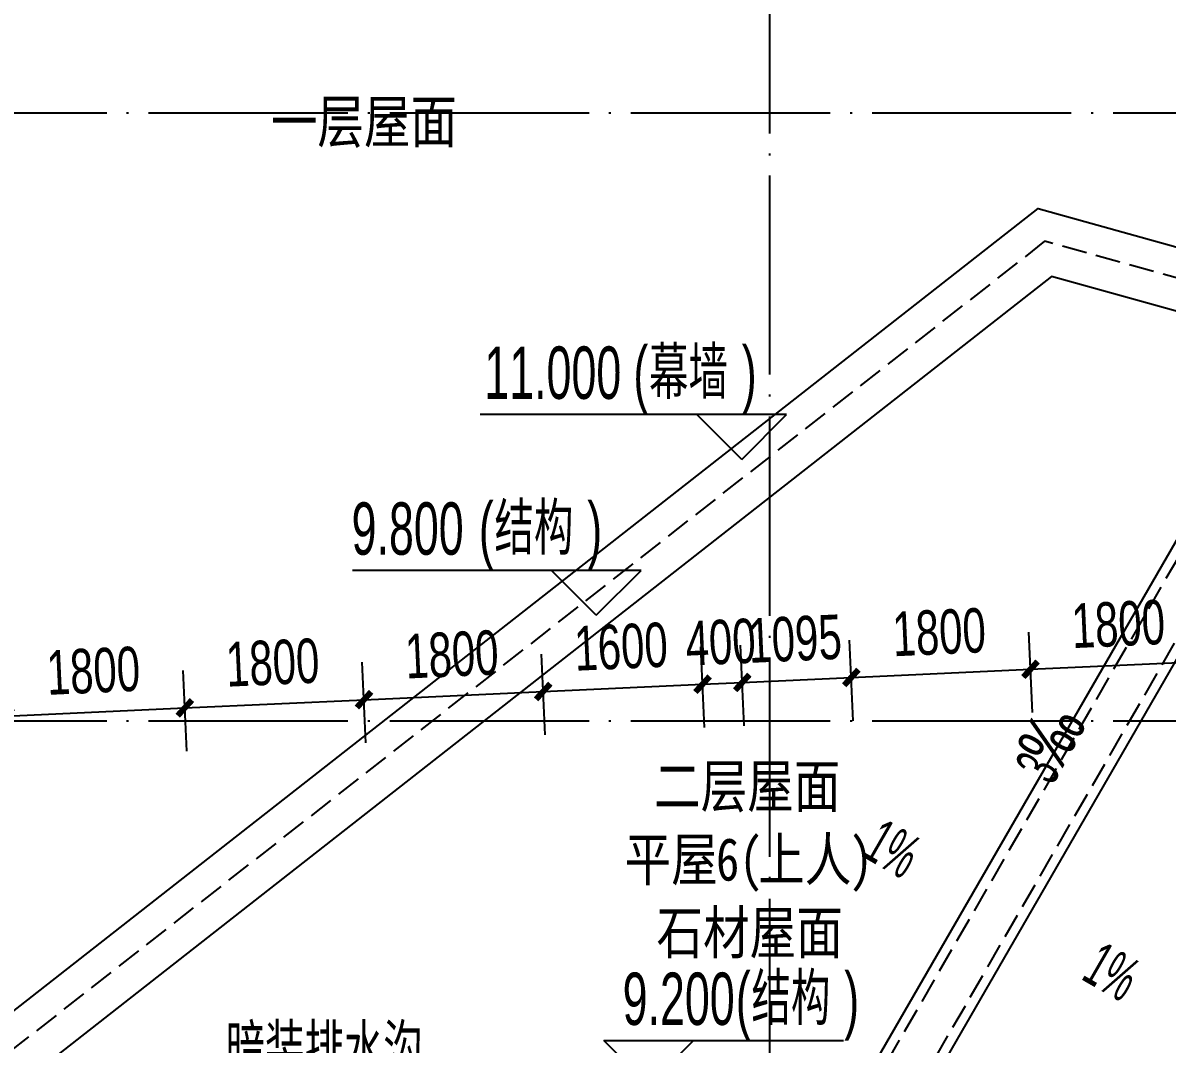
# Model space of a CAD drawing. Extents: x -409435 to 356702, y -107829 to 330904.
# Drawn here: x 78909 to 90391, y 200656 to 210904 of the extents above; entities that cross this region are included whole.
import ezdxf
from ezdxf.xclip import XClip

# ---------------------------------------------------------------- set-up
doc = ezdxf.new("R2010")
doc.units = 0
doc.header["$LTSCALE"] = 1000
doc.header["$MEASUREMENT"] = 0
doc.header["$XCLIPFRAME"] = 0
for name, pattern in [('104-14# 核心筒$0$DOTE', [2.42, 2, -0.2, 0.02, -0.2]), ('X-104 14#平面$0$$0$DASH', [0.35, 0.25, -0.1]), ('X-104 14#平面$0$DASH', [0.35, 0.25, -0.1])]:
    doc.linetypes.add(name, pattern=pattern)
for name, color, linetype in [('01-标注_尺寸', 124, 'Continuous'), ('01-标注_符号', 200, 'Continuous'), ('02-TEXT_标注', 130, 'Continuous'), ('104-14# 核心筒$0$A_AXIS-轴线', 36, '104-14# 核心筒$0$DOTE'), ('X-104 14#平面$0$01-标注_标高', 200, 'Continuous'), ('X-104 14#平面$0$02-TEXT_标注', 130, 'Continuous'), ('X-104 14#平面$0$A-O_屋面', 201, 'Continuous'), ('X-104 14#平面$0$A-O_散水', 134, 'Continuous'), ('X-104 14#平面$0$A-TECH_结构', 21, 'Continuous')]:
    doc.layers.add(name, color=color, linetype=linetype)
doc.styles.add('_TCH_DIM', font='ros.shx', dxfattribs={"width": 0.8, "height": 2, "bigfont": 'jd.shx'})
doc.styles.add('_TCH_DIM_T3', font='ros.shx', dxfattribs={"width": 0.705882, "bigfont": 'jd.shx'})
doc.styles.add('X-104 14#平面$0$_TCH_DIM', font='ros.shx', dxfattribs={"width": 0.8, "bigfont": 'jd.shx'})
doc.styles.add('X-104 14#平面$0$Standard', font='STXIHEI_0.TTF', dxfattribs={"width": 0.8})
doc.dimstyles.new('_TCH_ARCH&&150', dxfattribs={"dimtxt": 446.25, "dimasz": 150, "dimexe": 375, "dimexo": 450, "dimgap": 189.375, "dimtad": 1, "dimdec": 0, "dimzin": 0, "dimdsep": 46, "dimtxsty": '_TCH_DIM_T3', "dimblk": 'ARCHTICK', "dimcen": 0.09, "dimclrt": 7, "dimazin": 2, "dimtfac": 1, "dimtdec": 0, "dimtix": 1, "dimtmove": 2, "dimatfit": 3, "dimfxl": 0, "dimtolj": 1, "dimtzin": 0, "dimarcsym": 0})

# ---------------------------------------------------------------- blocks, each defined once
blk = doc.blocks.new('104-14# 核心筒')
at = {"layer": '104-14# 核心筒$0$A_AXIS-轴线'}
for p, q in [((86400, 228733.6), (86400, 169654.9)), ((-9370.1, 210000), (120259.9, 210000)), ((-9370.1, 203900), (120259.9, 203900))]:
    blk.add_line(p, q, dxfattribs=at)
blk = doc.blocks.new('X-104 14#平面')
at = {"layer": 'X-104 14#平面$0$01-标注_标高'}
for p, q in [((86573, 206973.5), (83497.8, 206973.5)), ((86123, 206523.5), (85673, 206973.5)), ((86123, 206523.5), (86573, 206973.5)), ((85113, 205409.5), (82216.5, 205409.5)), ((84663, 204959.5), (84213, 205409.5)), ((84663, 204959.5), (85113, 205409.5)), ((85188.7, 200241), (84738.7, 200691)), ((84738.7, 200691), (87144.4, 200691)), ((85188.7, 200241), (85638.7, 200691))]:
    blk.add_line(p, q, dxfattribs=at)
at = {"layer": 'X-104 14#平面$0$A-O_屋面', "ltscale": 5}
for points in [[(69550, 199080), (69550, 199700), (77166, 199700), (89096.5, 209041.2), (95104.2, 207369.7), (95023.8, 207080.6)], [(94938.1, 206772.3), (89232.1, 208359.9), (77379.9, 199080), (69550, 199080)]]:
    blk.add_lwpolyline(points, dxfattribs=at)
at = {"layer": 'X-104 14#平面$0$A-O_散水'}
blk.add_lwpolyline([(91629.3, 207692.9), (86552.7, 198900), (24000, 198900), (24000, 198300), (86899.1, 198300), (92226.2, 207526.9)], close=True, dxfattribs=at)
at = {"layer": 'X-104 14#平面$0$A-O_散水', "linetype": 'X-104 14#平面$0$DASH'}
blk.add_lwpolyline([(91728.8, 207665.3), (86610.4, 198800), (24000, 198800), (24000, 198400), (86841.3, 198400), (92126.7, 207554.5)], close=True, dxfattribs=at)
at = {"layer": 'X-104 14#平面$0$A-TECH_结构', "linetype": 'X-104 14#平面$0$$0$DASH'}
blk.add_lwpolyline([(108910.7, 174079.4), (118802, 188717.3), (117234.1, 189066.3), (120414.6, 216774.3), (99635.6, 222555.6), (95312.9, 207000.2), (89162.1, 208711.5), (77269.5, 199400), (8635.1, 199400), (5919.8, 186625.4), (-2502.5, 188415.7), (-5635.8, 173674.9), (40532.1, 175690.6), (40199.6, 173602.3), (83848.5, 175853.1)], close=True, dxfattribs=at)
ref = blk.add_blockref('104-14# 核心筒', (0, 0))
XClip(ref).set_block_clipping_path([(-38664.3623821461, -25500), (139216.5485069363, 330900)])
at = {"layer": 'X-104 14#平面$0$02-TEXT_标注'}
for s, height, style, width, p in [('一层屋面', 428.14, 'X-104 14#平面$0$Standard', 0.8, (81397, 209700.1)), ('11.000', 525, 'X-104 14#平面$0$_TCH_DIM', 0.64, (83539.2, 207131)), ('(', 525, 'X-104 14#平面$0$_TCH_DIM', 0.64, (85035.1, 207131)), ('幕墙', 520.93, 'X-104 14#平面$0$_TCH_DIM', 0.8, (85191.9, 207131)), (')', 525, 'X-104 14#平面$0$_TCH_DIM', 0.64, (86123.1, 207131)), ('(', 525, 'X-104 14#平面$0$_TCH_DIM', 0.64, (83484.4, 205567)), ('结构', 520.93, 'X-104 14#平面$0$_TCH_DIM', 0.8, (83641.2, 205567)), (')', 525, 'X-104 14#平面$0$_TCH_DIM', 0.64, (84572.4, 205567)), ('9.800', 525, 'X-104 14#平面$0$_TCH_DIM', 0.64, (82207.5, 205567)), ('二层屋面', 428.14, 'X-104 14#平面$0$Standard', 0.8, (85243.6, 203031.7)), ('上人', 428.14, 'X-104 14#平面$0$Standard', 0.8, (86287.7, 202296.7)), ('平屋', 428.14, 'X-104 14#平面$0$Standard', 0.8, (84947.4, 202296.7)), ('6(', 428.14, 'X-104 14#平面$0$Standard', 0.8, (85864.5, 202296.7)), (')', 428.1, 'X-104 14#平面$0$Standard', 0.8, (87204.7, 202296.7)), ('石材屋面', 428.14, 'X-104 14#平面$0$Standard', 0.8, (85267.5, 201561.7)), ('(', 525, 'X-104 14#平面$0$_TCH_DIM', 0.64, (86063.2, 200848.5)), ('结构', 520.93, 'X-104 14#平面$0$_TCH_DIM', 0.8, (86220, 200848.5)), (')', 525, 'X-104 14#平面$0$_TCH_DIM', 0.64, (87151.1, 200848.5)), ('9.200', 525, 'X-104 14#平面$0$_TCH_DIM', 0.64, (84927.4, 200848.5))]:
    blk.add_text(s, height=height, dxfattribs=dict(at, style=style, width=width)).set_placement(p)
blk = doc.blocks.new('_ArchTick')
at = {"color": 0, "linetype": 'ByBlock', "const_width": 0.4}
blk.add_lwpolyline([(-0.5, -0.5), (0.5, 0.5)], dxfattribs=at)
blk = doc.blocks.new('*D1820')
at = {"layer": '01-标注_尺寸', "color": 0, "lineweight": -2, "transparency": 16777216}
for p, q in [((80554, 203597), (80517, 204405)), ((78756, 203515), (78719, 204323)), ((78736, 203948), (80534, 204030))]:
    blk.add_line(p, q, dxfattribs=at)
at = {"layer": 'Defpoints', "color": 0, "transparency": 16777216}
for p in [(80534, 204030), (80574, 203147), (78776, 203065)]:
    blk.add_point(p, dxfattribs=at)
at = {"layer": '01-标注_尺寸', "color": 0, "lineweight": -2, "transparency": 16777216, "xscale": 150, "yscale": 150, "zscale": 150}
for p, rotation in [((78736, 203948), 182.6065577296039), ((80534, 204030), 2.606557729603928)]:
    blk.add_blockref('_ArchTick', p, dxfattribs=dict(at, rotation=rotation))
at = {"layer": '01-标注_尺寸', "color": 7, "transparency": 16777216, "insert": (79616, 204401), "char_height": 446.2, "attachment_point": 5, "rotation": 2.6066, "style": '_TCH_DIM_T3'}
blk.add_mtext('\\A1;1800', dxfattribs=at)
blk = doc.blocks.new('*D1821')
at = {"layer": '01-标注_尺寸', "color": 0, "lineweight": -2, "transparency": 16777216}
for p, q in [((80554, 203597), (80517, 204405)), ((82352, 203678), (82315, 204487)), ((80534, 204030), (82332, 204112))]:
    blk.add_line(p, q, dxfattribs=at)
at = {"layer": 'Defpoints', "color": 0, "transparency": 16777216}
for p in [(82332, 204112), (80574, 203147), (82373, 203229)]:
    blk.add_point(p, dxfattribs=at)
at = {"layer": '01-标注_尺寸', "color": 0, "lineweight": -2, "transparency": 16777216, "xscale": 150, "yscale": 150, "zscale": 150}
for p, rotation in [((82332, 204112), 2.606557729603229), ((80534, 204030), 182.6065577296033)]:
    blk.add_blockref('_ArchTick', p, dxfattribs=dict(at, rotation=rotation))
at = {"layer": '01-标注_尺寸', "color": 7, "transparency": 16777216, "insert": (81415, 204483), "char_height": 446.2, "attachment_point": 5, "rotation": 2.6066, "style": '_TCH_DIM_T3'}
blk.add_mtext('\\A1;1800', dxfattribs=at)
blk = doc.blocks.new('*D1822')
at = {"layer": '01-标注_尺寸', "color": 0, "lineweight": -2, "transparency": 16777216}
for p, q in [((84150, 203760), (84113, 204569)), ((82352, 203678), (82315, 204487)), ((82332, 204112), (84130, 204194))]:
    blk.add_line(p, q, dxfattribs=at)
at = {"layer": 'Defpoints', "color": 0, "transparency": 16777216}
for p in [(84130, 204194), (84171, 203311), (82373, 203229)]:
    blk.add_point(p, dxfattribs=at)
at = {"layer": '01-标注_尺寸', "color": 0, "lineweight": -2, "transparency": 16777216, "xscale": 150, "yscale": 150, "zscale": 150}
for p, rotation in [((84130, 204194), 2.606557729603827), ((82332, 204112), 182.6065577296038)]:
    blk.add_blockref('_ArchTick', p, dxfattribs=dict(at, rotation=rotation))
at = {"layer": '01-标注_尺寸', "color": 7, "transparency": 16777216, "insert": (83213, 204565), "char_height": 446.2, "attachment_point": 5, "rotation": 2.6066, "style": '_TCH_DIM_T3'}
blk.add_mtext('\\A1;1800', dxfattribs=at)
blk = doc.blocks.new('*D1823')
at = {"layer": '01-标注_尺寸', "color": 0, "lineweight": -2, "transparency": 16777216}
for p, q in [((85749, 203833), (85712, 204641)), ((84150, 203760), (84113, 204569)), ((84130, 204194), (85729, 204267))]:
    blk.add_line(p, q, dxfattribs=at)
at = {"layer": 'Defpoints', "color": 0, "transparency": 16777216}
for p in [(85729, 204267), (85769, 203384), (84171, 203311)]:
    blk.add_point(p, dxfattribs=at)
at = {"layer": '01-标注_尺寸', "color": 0, "lineweight": -2, "transparency": 16777216, "xscale": 150, "yscale": 150, "zscale": 150}
for p, rotation in [((84130, 204194), 182.6065577296034), ((85729, 204267), 2.606557729603382)]:
    blk.add_blockref('_ArchTick', p, dxfattribs=dict(at, rotation=rotation))
at = {"layer": '01-标注_尺寸', "color": 7, "transparency": 16777216, "insert": (84911, 204643), "char_height": 446.2, "attachment_point": 5, "rotation": 2.6066, "style": '_TCH_DIM_T3'}
blk.add_mtext('\\A1;1600', dxfattribs=at)
blk = doc.blocks.new('*D1824')
at = {"layer": '01-标注_尺寸', "color": 0, "lineweight": -2, "transparency": 16777216}
for p, q in [((85749, 203833), (85712, 204641)), ((86148, 203851), (86111, 204660)), ((85729, 204267), (86128, 204285))]:
    blk.add_line(p, q, dxfattribs=at)
at = {"layer": 'Defpoints', "color": 0, "transparency": 16777216}
for p in [(86128, 204285), (85769, 203384), (86169, 203402)]:
    blk.add_point(p, dxfattribs=at)
at = {"layer": '01-标注_尺寸', "color": 0, "lineweight": -2, "transparency": 16777216, "xscale": 150, "yscale": 150, "zscale": 150}
for p, rotation in [((86128, 204285), 2.606557729604323), ((85729, 204267), 182.6065577296043)]:
    blk.add_blockref('_ArchTick', p, dxfattribs=dict(at, rotation=rotation))
at = {"layer": '01-标注_尺寸', "color": 7, "transparency": 16777216, "insert": (85910, 204688), "char_height": 446.2, "attachment_point": 5, "rotation": 2.6066, "style": '_TCH_DIM_T3'}
blk.add_mtext('\\A1;400', dxfattribs=at)
blk = doc.blocks.new('*D1825')
at = {"layer": '01-标注_尺寸', "color": 0, "lineweight": -2, "transparency": 16777216}
for p, q in [((86148, 203851), (86111, 204660)), ((87242, 203901), (87205, 204709)), ((86128, 204285), (87222, 204335))]:
    blk.add_line(p, q, dxfattribs=at)
at = {"layer": 'Defpoints', "color": 0, "transparency": 16777216}
for p in [(87222, 204335), (86169, 203402), (87263, 203452)]:
    blk.add_point(p, dxfattribs=at)
at = {"layer": '01-标注_尺寸', "color": 0, "lineweight": -2, "transparency": 16777216, "xscale": 150, "yscale": 150, "zscale": 150}
for p, rotation in [((86128, 204285), 182.6065577296036), ((87222, 204335), 2.606557729603534)]:
    blk.add_blockref('_ArchTick', p, dxfattribs=dict(at, rotation=rotation))
at = {"layer": '01-标注_尺寸', "color": 7, "transparency": 16777216, "insert": (86657, 204722), "char_height": 446.2, "attachment_point": 5, "rotation": 2.6066, "style": '_TCH_DIM_T3'}
blk.add_mtext('\\A1;1095', dxfattribs=at)
blk = doc.blocks.new('*D1826')
at = {"layer": '01-标注_尺寸', "color": 0, "lineweight": -2, "transparency": 16777216}
for p, q in [((89040, 203983), (89003, 204791)), ((87242, 203901), (87205, 204709)), ((87222, 204335), (89020, 204417))]:
    blk.add_line(p, q, dxfattribs=at)
at = {"layer": 'Defpoints', "color": 0, "transparency": 16777216}
for p in [(89020, 204417), (89061, 203533), (87263, 203452)]:
    blk.add_point(p, dxfattribs=at)
at = {"layer": '01-标注_尺寸', "color": 0, "lineweight": -2, "transparency": 16777216, "xscale": 150, "yscale": 150, "zscale": 150}
for p, rotation in [((89020, 204417), 2.606557729603509), ((87222, 204335), 182.6065577296035)]:
    blk.add_blockref('_ArchTick', p, dxfattribs=dict(at, rotation=rotation))
at = {"layer": '01-标注_尺寸', "color": 7, "transparency": 16777216, "insert": (88103, 204788), "char_height": 446.2, "attachment_point": 5, "rotation": 2.6066, "style": '_TCH_DIM_T3'}
blk.add_mtext('\\A1;1800', dxfattribs=at)
blk = doc.blocks.new('*D1827')
at = {"layer": '01-标注_尺寸', "color": 0, "lineweight": -2, "transparency": 16777216}
for p, q in [((90838, 204065), (90802, 204873)), ((89040, 203983), (89003, 204791)), ((89020, 204417), (90819, 204499))]:
    blk.add_line(p, q, dxfattribs=at)
at = {"layer": 'Defpoints', "color": 0, "transparency": 16777216}
for p in [(90819, 204499), (90859, 203615), (89061, 203533)]:
    blk.add_point(p, dxfattribs=at)
at = {"layer": '01-标注_尺寸', "color": 0, "lineweight": -2, "transparency": 16777216, "xscale": 150, "yscale": 150, "zscale": 150}
for p, rotation in [((89020, 204417), 182.6065577296038), ((90819, 204499), 2.606557729603827)]:
    blk.add_blockref('_ArchTick', p, dxfattribs=dict(at, rotation=rotation))
at = {"layer": '01-标注_尺寸', "color": 7, "transparency": 16777216, "insert": (89901, 204870), "char_height": 446.2, "attachment_point": 5, "rotation": 2.6066, "style": '_TCH_DIM_T3'}
blk.add_mtext('\\A1;1800', dxfattribs=at)

msp = doc.modelspace()

# ---------------------------------------------------------------- linework, layer by layer
at = {"layer": '01-标注_符号'}
for points in [[(89272.1, 202977.5, 0, 0, 0), (89498.7, 203381.7, 120, 0, 0), (89718.8, 203774.3, 0, 0, 0)], [(86930, 202587.3, 0, 0, 0), (87409.9, 202310.3, 120, 0, 0), (87799.6, 202085.3, 0, 0, 0)], [(89998.7, 200852.5, 0, 0, 0), (89518.8, 201129.6, 120, 0, 0), (89129.1, 201354.6, 0, 0, 0)], [(84374.7, 200798.8, 0, 0, 0), (84374.7, 200241.7, 120, 0, 0), (84374.7, 199791.7, 0, 0, 0)]]:
    msp.add_lwpolyline(points, format="xyseb", dxfattribs=at)

# ---------------------------------------------------------------- block references
msp.add_blockref('X-104 14#平面', (0, 0))

# ---------------------------------------------------------------- texts
at = {"layer": '02-TEXT_标注', "style": '_TCH_DIM'}
for s, height, rotation, width, p in [('‰', 520.9, 60.72583, 0.8, (89321.1, 203387)), ('3', 446.2, 60.72583, 0.564706, (89239, 203240.5)), ('1%%%', 446.25, 330, 0.564706, (87316.3, 202546.2)), ('1%%%', 446.25, 330, 0.564706, (89515.3, 201313.5))]:
    msp.add_text(s, height=height, rotation=rotation, dxfattribs=dict(at, width=width)).set_placement(p)
at = {"layer": '02-TEXT_标注', "style": '_TCH_DIM', "width": 0.8}
msp.add_text('暗装排水沟', height=520.93, dxfattribs=at).set_placement((80943.6, 200335))

# ---------------------------------------------------------------- dimensions: what is measured, and where the dimension line sits
at = {"layer": '01-标注_尺寸'}
for base, p1, p2, picture, middle in [((90818.6, 204498.5), (89060.7, 203533.4), (90858.8, 203615.3), '*D1827', (89900.8, 204869.7)), ((89020.5, 204416.7), (87262.6, 203451.5), (89060.7, 203533.4), '*D1826', (88102.7, 204787.8)), ((85728.9, 204266.8), (84170.7, 203310.8), (85769.1, 203383.5), '*D1823', (84910.9, 204642.5)), ((86128.5, 204285), (85769.1, 203383.5), (86168.7, 203401.7), '*D1824', (85909.9, 204688)), ((87222.4, 204334.8), (86168.7, 203401.7), (87262.6, 203451.5), '*D1825', (86656.7, 204722)), ((84130.5, 204194.1), (82372.6, 203228.9), (84170.7, 203310.8), '*D1822', (83212.7, 204565.2)), ((82332.4, 204112.2), (80574.4, 203147.1), (82372.6, 203228.9), '*D1821', (81414.5, 204483.3)), ((80534.2, 204030.3), (78776.3, 203065.2), (80574.4, 203147.1), '*D1820', (79616.4, 204401.5))]:
    dim = msp.add_linear_dim(base=base, p1=p1, p2=p2, angle=2.60656, dimstyle='_TCH_ARCH&&150', override={"dimgap": 0}, dxfattribs=at)
    dim.commit()
    dim.dimension.update_dxf_attribs({"geometry": picture, "text_midpoint": middle, "dimtype": 161, "text_rotation": 2.60656})

doc.saveas('drawing.dxf')
